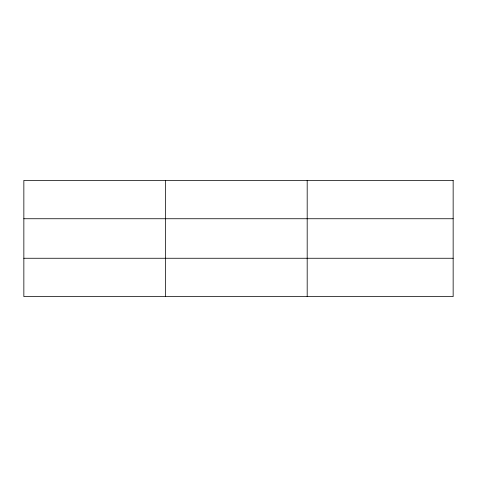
<?xml version="1.0" encoding="UTF-8"?>
<svg xmlns="http://www.w3.org/2000/svg" width="477" height="477" viewBox="0 0 477 477"><rect width="100%" height="100%" fill="white"/><g stroke="black" fill="none" stroke-linecap="round" stroke-linejoin="round"><path stroke-width="0.72" d="M165.519 180.389L165.519 296.611M307.188 180.389L307.188 296.611M23.85 218.74L453.15 218.74M23.85 258.26L453.15 258.26M453.15 180.389L453.15 296.611L23.85 296.611L23.85 180.389L453.15 180.389"/></g></svg>
